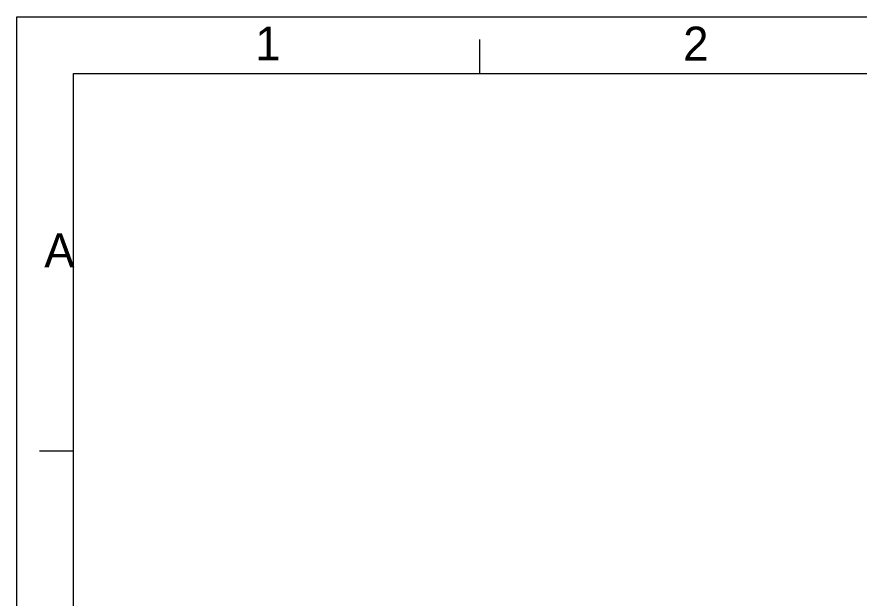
# Model space of a CAD drawing. Header units: millimetres. Extents: x 17 to 508, y 150 to 618.
# Drawn here: x 62 to 173.5, y 388.2 to 465.2 of the extents above; entities that cross this region are included whole.
import ezdxf

# ---------------------------------------------------------------- set-up
doc = ezdxf.new("R2010")
doc.units = ezdxf.units.MM
doc.layers.add('00点位图', color=100, linetype='Continuous')
doc.layers.add('设计图框', color=120, linetype='Continuous')
doc.styles.add('SLDTEXTSTYLE1', font='', dxfattribs={"bigfont": 'bigfont'})
doc.styles.get('SLDTEXTSTYLE1').set_extended_font_data('汉仪长仿宋体')

# ---------------------------------------------------------------- blocks, each defined once
blk = doc.blocks.new('YHD点位图')
at = {"layer": '00点位图', "color": 4, "linetype": 'Continuous', "lineweight": 18}
for p, q in [((1662.795, 1236.327), (1662.795, 1446.327)), ((1662.795, 1446.327), (1959.795, 1446.327)), ((1703.67, 1441.327), (1703.67, 1444.327)), ((1667.795, 1241.327), (1667.795, 1441.327)), ((1667.795, 1441.327), (1954.795, 1441.327)), ((1667.795, 1407.993), (1664.795, 1407.993))]:
    blk.add_line(p, q, dxfattribs=at)
at = {"layer": '00点位图', "color": 4, "linetype": 'Continuous', "lineweight": 0, "char_height": 3, "attachment_point": 1, "style": 'SLDTEXTSTYLE1'}
for s, insert in [('1', (1683.841, 1445.475)), ('2', (1721.61, 1445.462)), ('A', (1665.213, 1427.206))]:
    blk.add_mtext(s, dxfattribs=dict(at, insert=insert))

msp = doc.modelspace()

# ---------------------------------------------------------------- block references
at = {"layer": '设计图框', "xscale": 1.5, "yscale": 1.5, "zscale": 1.5}
msp.add_blockref('YHD点位图', (-2432.17, -1704.34), dxfattribs=at)

doc.saveas('drawing.dxf')
